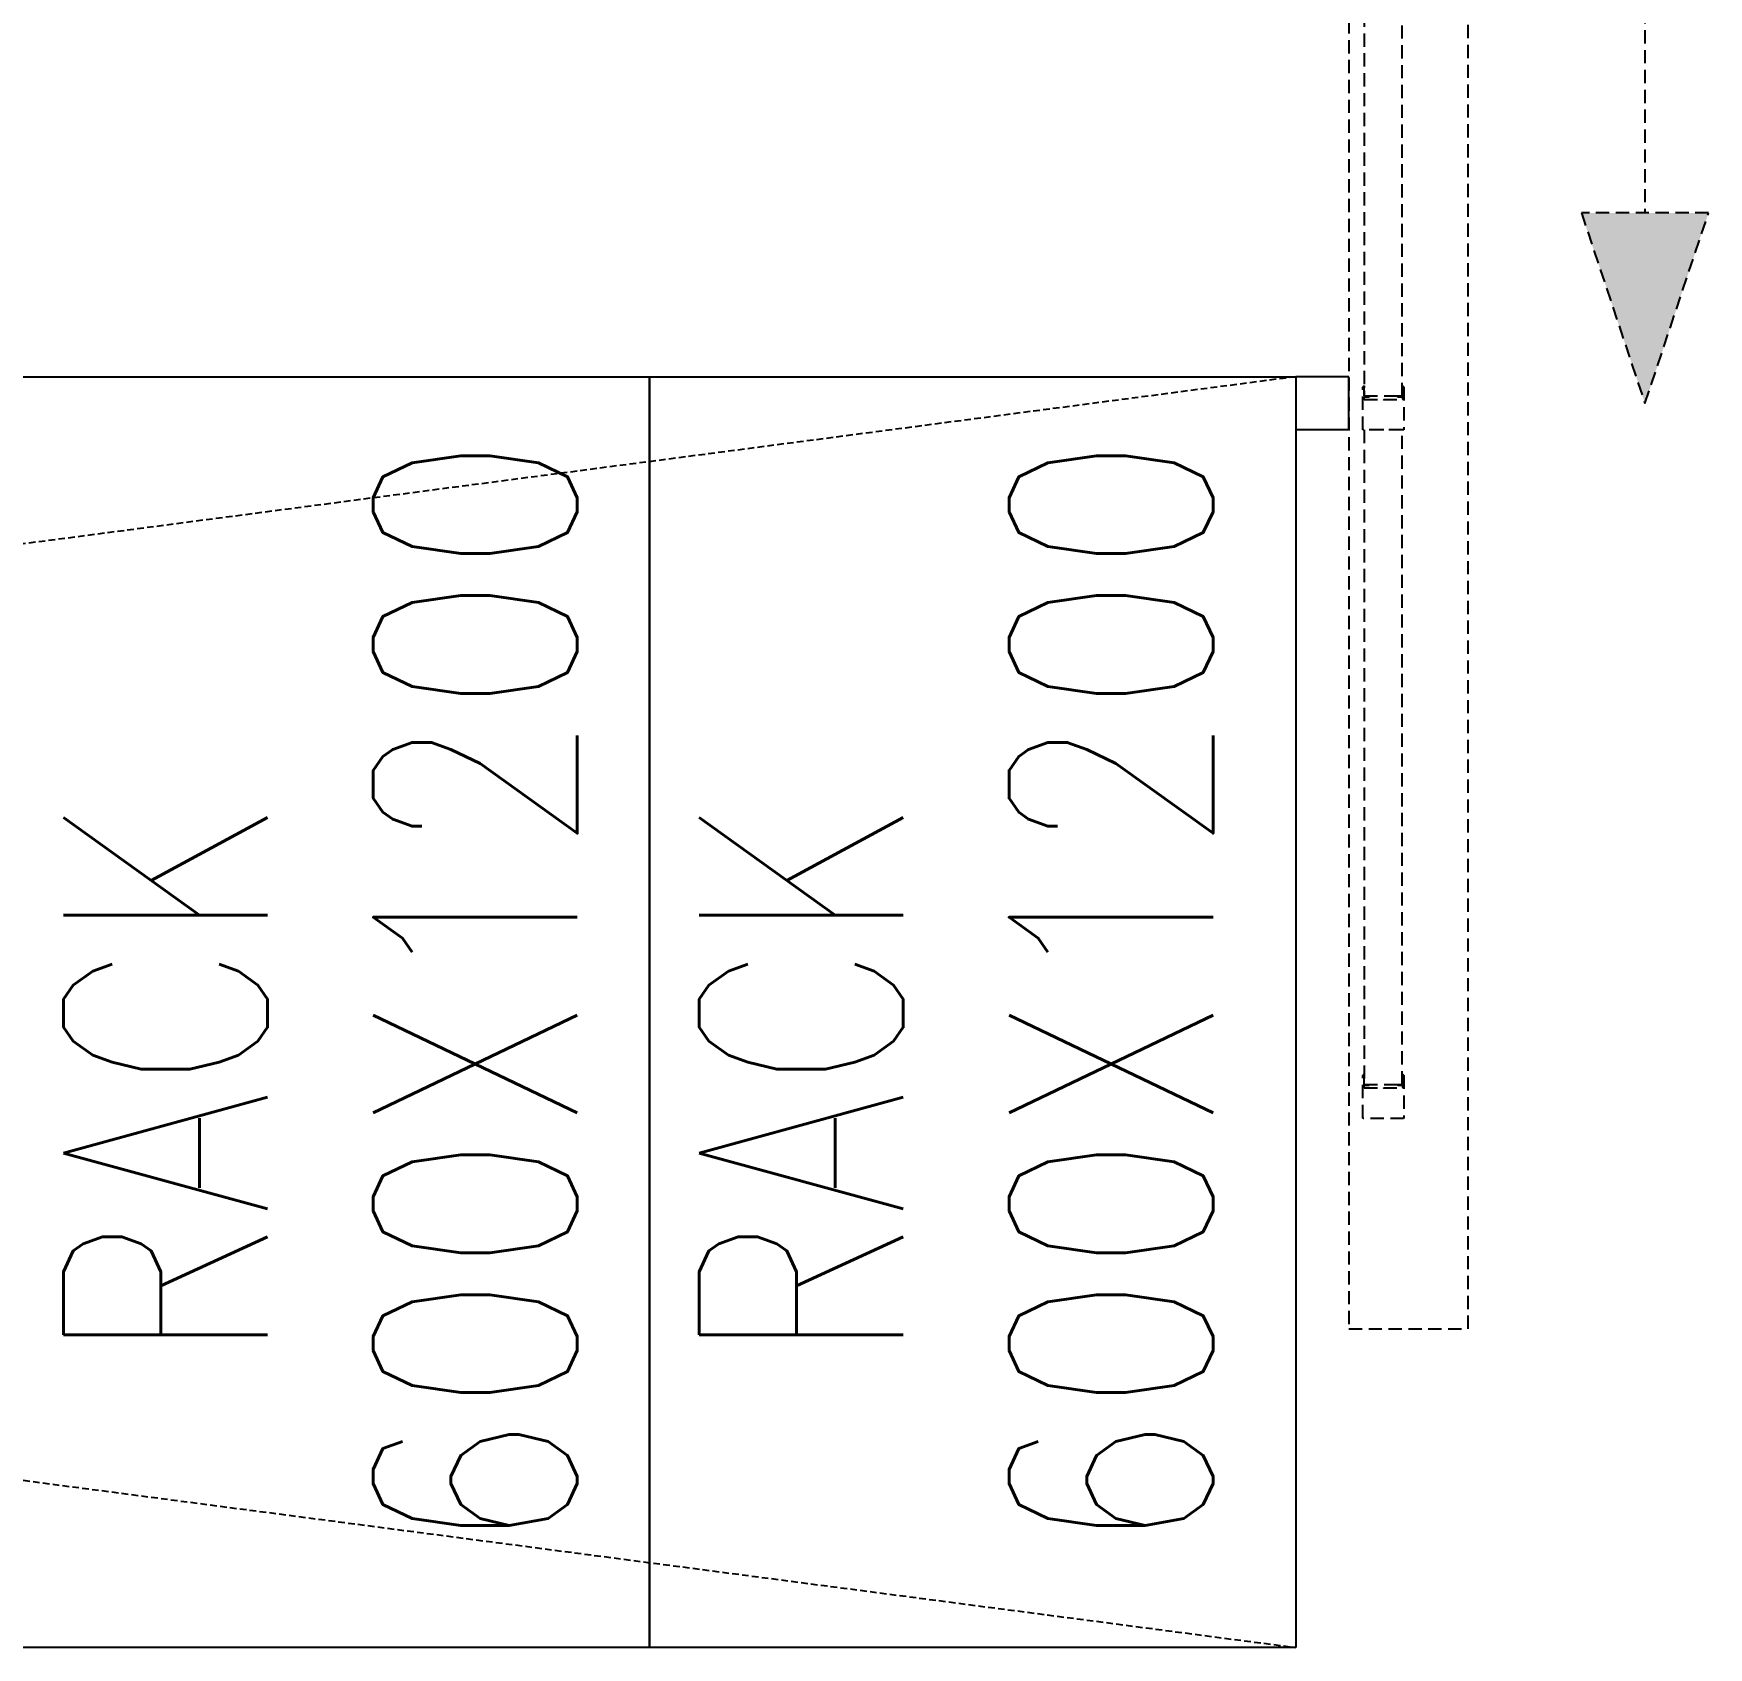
# Model space of a CAD drawing. Extents: x 225000 to 2157367, y 208400 to 840900.
# Drawn here: x 508664 to 510245, y 417802 to 419326 of the extents above; entities that cross this region are included whole.
import ezdxf
from ezdxf.enums import TextEntityAlignment as Align

# ---------------------------------------------------------------- set-up
doc = ezdxf.new("R2010")
doc.units = 0
doc.header["$LTSCALE"] = 10
doc.linetypes.add('XFDP20-DC-PH1$0$HIDDEN2', pattern=[0.1875, 0.125, -0.0625])
for name, color, linetype in [('XFDP20-DC-PH1$0$A-Door (PH2)', 15, 'XFDP20-DC-PH1$0$HIDDEN2'), ('XFDP20-DC-PH1$0$A-EQ (PH2)', 15, 'XFDP20-DC-PH1$0$HIDDEN2'), ('XFM2Q20-DC$0$RACK-DC1-600X1200', 6, 'Continuous')]:
    doc.layers.add(name, color=color, linetype=linetype)
doc.styles.add('XFDP20-DC-PH1$0$AA-TXT', font='isocp.shx', dxfattribs={"width": 0.8, "bigfont": 'china.shx'})
doc.styles.add('XFM2Q20-DC$0$XOL30-HVAC-EQ-L194205$0$Standard', font='txt.shx', dxfattribs={"width": 0.8, "bigfont": 'chineset.shx'})

# ---------------------------------------------------------------- blocks, each defined once
blk = doc.blocks.new('XFDP20-DC-PH1$0$Door-60+60x000')
blk.add_hatch(color=256).paths.add_polyline_path([(2.47, 30.45), (20.47, 36.45), (20.47, 24.45)])
for p, q in [((2.47, 30.45, 0), (20.47, 36.45, 0)), ((20.47, 36.45, 0), (20.47, 24.45, 0)), ((20.47, 24.45, 0), (2.47, 30.45, 0)), ((56.47, 30.45, 0), (20.47, 30.45, 0))]:
    blk.add_line(p, q)
at = {"color": 9, "linetype": 'XFDP20-DC-PH1$0$HIDDEN2'}
blk.add_lwpolyline([(-84.91, 13.76), (214.91, 13.76), (214.91, 2.5), (-84.91, 2.5)], close=True, dxfattribs=at)
at = {"color": 1, "linetype": 'XFDP20-DC-PH1$0$HIDDEN2'}
blk.add_lwpolyline([(-65, 3.82), (-61, 3.82, 0.158507), (-60.98, 3.83), (-60.87, 3.91, 0.72636), (-60.89, 3.96), (-61.04, 3.96, 0.414214), (-61.06, 3.94, -0.414214), (-61.08, 3.92), (-61.79, 3.92, -0.414214), (-61.82, 3.95), (-61.82, 4.39, 0.414214), (-61.85, 4.42), (-61.89, 4.42, 0.414214), (-61.92, 4.39), (-61.92, 3.95, -0.414214), (-61.95, 3.92), (-62.11, 3.92, -0.414214), (-62.14, 3.95), (-62.14, 5.73), (-62.17, 5.76), (-62.14, 5.79), (-62.14, 7.57, -0.414214), (-62.11, 7.6), (-61.95, 7.6, -0.414214), (-61.92, 7.57), (-61.92, 7.13, 0.414214), (-61.89, 7.1), (-61.85, 7.1, 0.414214), (-61.82, 7.13), (-61.82, 7.57, -0.414214), (-61.79, 7.6), (-61.08, 7.6, -0.414214), (-61.06, 7.58), (-61.06, 7.58, 0.414214), (-61.04, 7.56), (-60.89, 7.56, 0.72636), (-60.87, 7.61), (-60.98, 7.69, 0.158507), (-61, 7.7), (-65, 7.7, 0.414214), (-65.03, 7.67), (-65.03, 3.85, 0.414214)], format="xyb", close=True, dxfattribs=at)
blk.add_lwpolyline([(-61.82, 3.96), (-61.82, 7.53), (-0.03, 7.53), (-0.03, 3.96)], close=True, dxfattribs=at)
blk.add_lwpolyline([(0, 3.82), (4, 3.82, 0.158507), (4.02, 3.83), (4.13, 3.91, 0.72636), (4.11, 3.96), (3.96, 3.96, 0.414214), (3.94, 3.94, -0.414214), (3.92, 3.92), (3.21, 3.92, -0.414214), (3.18, 3.95), (3.18, 4.39, 0.414214), (3.15, 4.42), (3.11, 4.42, 0.414214), (3.08, 4.39), (3.08, 3.95, -0.414214), (3.05, 3.92), (2.89, 3.92, -0.414214), (2.86, 3.95), (2.86, 5.73), (2.83, 5.76), (2.86, 5.79), (2.86, 7.57, -0.414214), (2.89, 7.6), (3.05, 7.6, -0.414214), (3.08, 7.57), (3.08, 7.13, 0.414214), (3.11, 7.1), (3.15, 7.1, 0.414214), (3.18, 7.13), (3.18, 7.57, -0.414214), (3.21, 7.6), (3.92, 7.6, -0.414214), (3.94, 7.58), (3.94, 7.58, 0.414214), (3.96, 7.56), (4.11, 7.56, 0.72636), (4.13, 7.61), (4.02, 7.69, 0.158507), (4, 7.7), (0, 7.7, 0.414214), (-0.03, 7.67), (-0.03, 3.85, 0.414214)], format="xyb", close=True)
blk.add_lwpolyline([(3.18, 3.96), (3.18, 7.53), (61.79, 7.53), (61.79, 3.96)], close=True)
at = {"ltscale": 1000}
blk.add_lwpolyline([(0, 2.5), (5, 2.5), (5, -2.5), (0, -2.5)], close=True, dxfattribs=at)
at = {"color": 9, "style": 'XFDP20-DC-PH1$0$AA-TXT', "width": 0.45}
blk.add_attdef('120X240', text='', height=10, dxfattribs=at).set_placement((65, 20.29), align=Align.MIDDLE_CENTER)
blk = doc.blocks.new('XFDP20-DC-PH1')
at = {"layer": 'XFDP20-DC-PH1$0$A-EQ (PH2)', "ltscale": 5}
for p, q in [((509855.6, 219002.3, 0), (500725.6, 217802.3, 0)), ((500725.6, 219002.3, 0), (509855.6, 217802.3, 0))]:
    blk.add_line(p, q, dxfattribs=at)
at = {"layer": 'XFDP20-DC-PH1$0$A-EQ (PH2)', "ltscale": 5, "elevation": 0}
blk.add_lwpolyline([(509855.6, 217802.3), (500725.6, 217802.3), (500725.6, 219002.3), (509855.6, 219002.3)], close=True, dxfattribs=at)
at = {"layer": 'XFDP20-DC-PH1$0$A-Door (PH2)', "xscale": -10, "yscale": 10, "zscale": 10, "rotation": 270}
blk.add_blockref('XFDP20-DC-PH1$0$Door-60+60x000', (509880.6, 218952.3, 0), dxfattribs=at)
blk = doc.blocks.new('XFM2Q20-DC')
at = {"layer": 'XFM2Q20-DC$0$RACK-DC1-600X1200'}
for p, q in [((508635.6, 219002.3), (509245.6, 219002.3)), ((509245.6, 219002.3), (509245.6, 217802.3)), ((509245.6, 217802.3), (509245.6, 218402.3))]:
    blk.add_line(p, q, dxfattribs=at)
for points in [[(509245.6, 217802.3), (508635.6, 217802.3), (508635.6, 219002.3), (509245.6, 219002.3)], [(509855.6, 217802.3), (509245.6, 217802.3), (509245.6, 219002.3), (509855.6, 219002.3)]]:
    blk.add_lwpolyline(points, close=True, dxfattribs=at)
at = {"color": 53, "style": 'XFM2Q20-DC$0$XOL30-HVAC-EQ-L194205$0$Standard', "width": 0.8}
for s, p in [('600X1200', (509177.3, 217891.2, 0)), ('600X1200', (509777.4, 217891.2, 0)), ('RACK', (508885, 218071.2, 0)), ('RACK', (509485, 218071.2, 0))]:
    blk.add_text(s, height=192.55, rotation=90, dxfattribs=at).set_placement(p)

msp = doc.modelspace()

# ---------------------------------------------------------------- block references
for name in ['XFDP20-DC-PH1', 'XFM2Q20-DC']:
    msp.add_blockref(name, (0, 200000))

doc.saveas('drawing.dxf')
